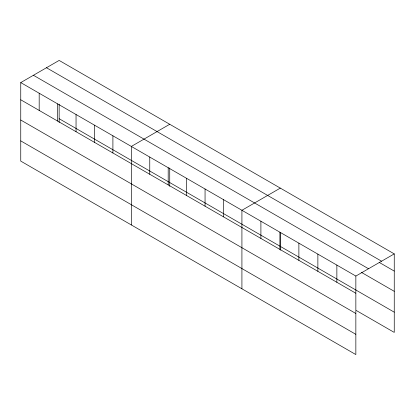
<?xml version="1.0" encoding="UTF-8"?>
<svg xmlns="http://www.w3.org/2000/svg" width="415" height="415" viewBox="0 0 415 415"><rect width="100%" height="100%" fill="white"/><g stroke="black" fill="none" stroke-linecap="round" stroke-linejoin="round"><path stroke-width="0.62" d="M20.75 82.59L355.852 276.058L355.852 354.576L20.75 161.108L20.75 82.59L59.148 60.424L394.25 253.892L394.25 332.41L356.272 310.482M169.73 124.267L131.332 146.433L131.332 224.951M280.317 188.114L241.919 210.281L241.919 288.799M355.852 276.058L394.25 253.892M46.475 67.738L381.577 261.206M379.17 262.384L394.25 271.088M33.423 75.276L368.525 268.744M361.299 272.302L394.25 291.325M59.148 118.706L394.25 312.173M20.75 99.787L355.852 293.255M20.75 120.023L355.852 313.491M20.75 140.872L355.852 334.34M336.866 265.097L336.866 282.293M317.874 254.136L317.874 271.332M298.883 243.169L298.883 260.366M280.317 232.493L280.317 250.188M279.897 232.208L279.897 249.405M260.905 221.242L260.905 238.438M223.488 199.641L223.488 216.838M205.057 188.996L205.057 206.193M186.626 178.357L186.626 195.553M169.73 168.018L169.73 186.345M168.194 167.717L168.194 184.914M149.763 157.078L149.763 174.274M112.906 135.793L112.906 152.99M94.475 125.154L94.475 142.35M76.044 114.514L76.044 131.711M59.148 104.17L59.148 122.498M57.612 103.869L57.612 121.066M39.181 93.23L39.181 110.426"/></g></svg>
